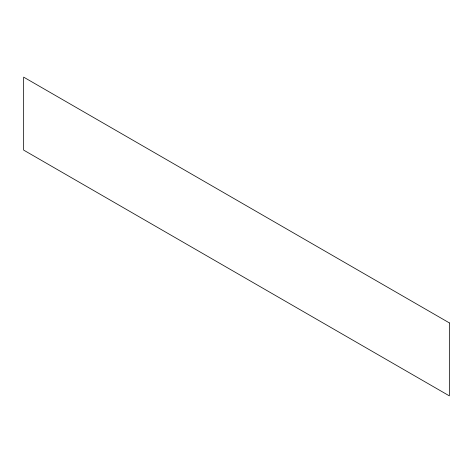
<?xml version="1.0" encoding="UTF-8"?>
<svg xmlns="http://www.w3.org/2000/svg" width="473" height="473" viewBox="0 0 473 473"><rect width="100%" height="100%" fill="white"/><g stroke="black" fill="none" stroke-linecap="round" stroke-linejoin="round"><path stroke-width="0.71" d="M449.35 322.899L23.65 77.129L23.65 150.101L449.35 395.871L449.35 322.899"/></g></svg>
